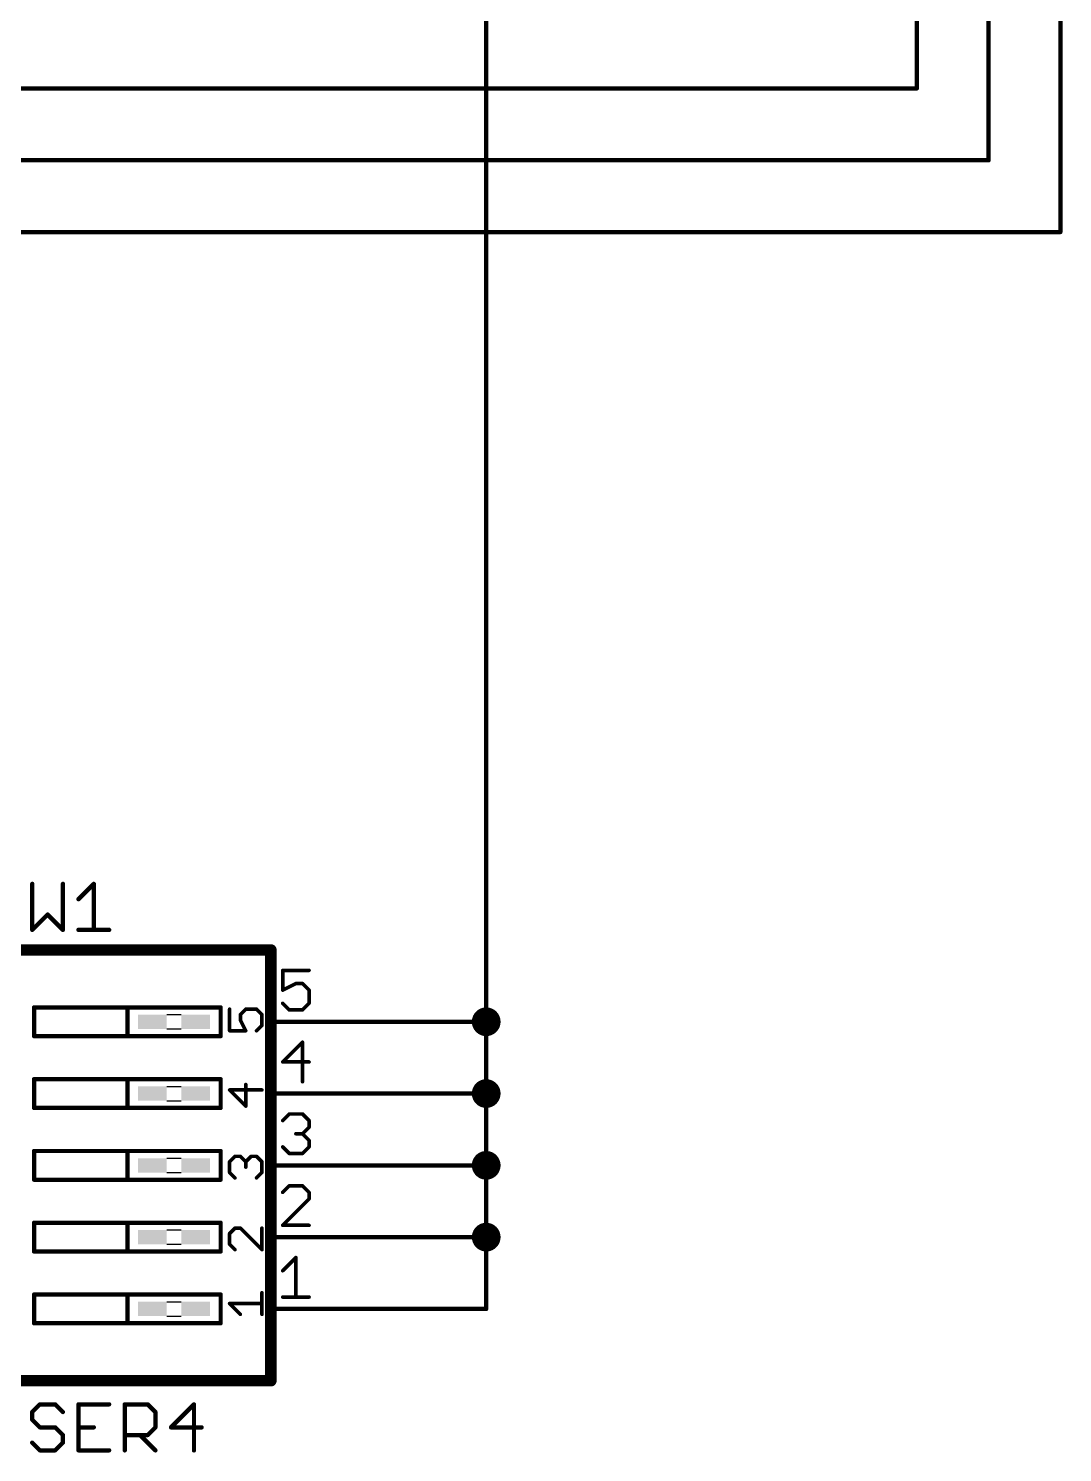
# Model space of a CAD drawing. Extents: x 6 to 173, y -6 to 152.
# Drawn here: x 57.5 to 94.1, y -5.1 to 45.3 of the extents above; entities that cross this region are included whole.
import ezdxf

# ---------------------------------------------------------------- set-up
doc = ezdxf.new("R2010")
doc.units = 0
for name, color, linetype in [('91', 94, 'CONTINUOUS'), ('94', 14, 'CONTINUOUS'), ('95', 251, 'CONTINUOUS'), ('96', 251, 'CONTINUOUS')]:
    doc.layers.add(name, color=color, linetype=linetype)

# ---------------------------------------------------------------- blocks, each defined once
blk = doc.blocks.new('RECT')
blk.add_solid([(-0.5, -0.5), (0.5, -0.5), (-0.5, 0.5), (0.5, 0.5)])

msp = doc.modelspace()

# ---------------------------------------------------------------- linework, layer by layer
at = {"layer": '91', "const_width": 0.1524}
for points in [[(88.9, 78.74), (88.9, 43.18)], [(91.44, 76.2), (91.44, 40.64)], [(93.98, 73.66), (93.98, 38.1)], [(73.66, 55.88), (73.66, 10.16)], [(88.9, 43.18), (30.48, 43.18)], [(91.44, 40.64), (27.94, 40.64)], [(93.98, 38.1), (25.4, 38.1)], [(68.58, 10.16), (73.66, 10.16)], [(73.66, 10.16), (73.66, 7.62)], [(68.58, 7.62), (73.66, 7.62)], [(73.66, 7.62), (73.66, 5.08)], [(73.66, 5.08), (68.58, 5.08)], [(73.66, 5.08), (73.66, 2.54)], [(68.58, 2.54), (73.66, 2.54)], [(73.66, 2.54), (73.66, 0)], [(73.66, 0), (68.58, 0)]]:
    msp.add_lwpolyline(points, dxfattribs=at)
at = {"layer": '91'}
for points, const_width in [([(88.8619, 43.18, 1), (88.9381, 43.18)], 0.0762), ([(88.9, 43.1419, 1), (88.9, 43.2181)], 0.0762), ([(91.4019, 40.64, 1), (91.4781, 40.64)], 0.0762), ([(91.44, 40.6019, 1), (91.44, 40.6781)], 0.0762), ([(93.9419, 38.1, 1), (94.0181, 38.1)], 0.0762), ([(93.98, 38.0619, 1), (93.98, 38.1381)], 0.0762), ([(73.66, 9.906, 1), (73.66, 10.414, 1), (73.66, 9.906)], 0.508), ([(68.58, 10.1981, 1), (68.58, 10.1219)], 0.0762), ([(73.6981, 10.16, 1), (73.6219, 10.16)], 0.0762), ([(73.6219, 10.16, 1), (73.6981, 10.16)], 0.0762), ([(73.66, 10.1219, 1), (73.66, 10.1981)], 0.0762), ([(73.66, 7.366, 1), (73.66, 7.874, 1), (73.66, 7.366)], 0.508), ([(68.58, 7.6581, 1), (68.58, 7.5819)], 0.0762), ([(73.6981, 7.62, 1), (73.6219, 7.62)], 0.0762), ([(73.6219, 7.62, 1), (73.6981, 7.62)], 0.0762), ([(73.66, 7.5819, 1), (73.66, 7.6581)], 0.0762), ([(73.66, 4.826, 1), (73.66, 5.334, 1), (73.66, 4.826)], 0.508), ([(68.58, 5.1181, 1), (68.58, 5.0419)], 0.0762), ([(73.6981, 5.08, 1), (73.6219, 5.08)], 0.0762), ([(73.6219, 5.08, 1), (73.6981, 5.08)], 0.0762), ([(73.66, 5.0419, 1), (73.66, 5.1181)], 0.0762), ([(73.66, 2.286, 1), (73.66, 2.794, 1), (73.66, 2.286)], 0.508), ([(68.58, 2.5781, 1), (68.58, 2.5019)], 0.0762), ([(73.6981, 2.54, 1), (73.6219, 2.54)], 0.0762), ([(73.6219, 2.54, 1), (73.6981, 2.54)], 0.0762), ([(73.66, 2.5019, 1), (73.66, 2.5781)], 0.0762), ([(68.58, 0.0381, 1), (68.58, -0.0381)], 0.0762), ([(73.6219, 0, 1), (73.6981, 0)], 0.0762), ([(73.66, -0.0381, 1), (73.66, 0.0381)], 0.0762)]:
    msp.add_lwpolyline(points, format="xyb", dxfattribs=dict(at, const_width=const_width))
at = {"layer": '94'}
for p, q in [((62.357, 10.414), (62.865, 10.414)), ((62.357, 9.906), (62.865, 9.906)), ((62.357, 7.874), (62.865, 7.874)), ((62.357, 7.366), (62.865, 7.366)), ((62.357, 5.334), (62.865, 5.334)), ((62.357, 4.826), (62.865, 4.826)), ((62.357, 2.794), (62.865, 2.794)), ((62.357, 2.286), (62.865, 2.286)), ((62.357, 0.254), (62.865, 0.254)), ((62.357, -0.254), (62.865, -0.254))]:
    msp.add_line(p, q, dxfattribs=at)
for points, const_width in [([(66.04, 12.7), (55.88, 12.7)], 0.4064), ([(66.04, -2.54), (66.04, 12.7)], 0.4064), ([(57.658, 10.668), (60.96, 10.668)], 0.1524), ([(57.658, 9.652), (57.658, 10.668)], 0.1524), ([(60.96, 10.668), (60.96, 9.652)], 0.1524), ([(60.96, 10.668), (64.262, 10.668)], 0.1524), ([(64.262, 10.668), (64.262, 9.652)], 0.1524), ([(64.5785, 10.6052), (64.5785, 9.8425)], 0.127), ([(64.9599, 10.4145), (65.1505, 10.6052)], 0.127), ([(65.1505, 10.6052), (65.5318, 10.6052)], 0.127), ([(65.5318, 10.6052), (65.7225, 10.4145)], 0.127), ([(64.9599, 10.2238), (64.9599, 10.4145)], 0.127), ([(65.1505, 9.8425), (64.9599, 10.2238)], 0.127), ([(65.7225, 10.0332), (65.5318, 9.8425)], 0.127), ([(65.7225, 10.4145), (65.7225, 10.0332)], 0.127), ([(68.58, 10.16), (66.04, 10.16)], 0.1524), ([(60.96, 9.652), (57.658, 9.652)], 0.1524), ([(64.262, 9.652), (60.96, 9.652)], 0.1524), ([(64.5785, 9.8425), (65.1505, 9.8425)], 0.127), ([(57.658, 8.128), (60.96, 8.128)], 0.1524), ([(57.658, 7.112), (57.658, 8.128)], 0.1524), ([(60.96, 8.128), (60.96, 7.112)], 0.1524), ([(60.96, 8.128), (64.262, 8.128)], 0.1524), ([(64.262, 8.128), (64.262, 7.112)], 0.1524), ([(65.7225, 7.7475), (64.5785, 7.7475)], 0.127), ([(64.5785, 7.7475), (65.1505, 7.1755)], 0.127), ([(65.1505, 7.1755), (65.1505, 7.9382)], 0.127), ([(68.58, 7.62), (66.04, 7.62)], 0.1524), ([(60.96, 7.112), (57.658, 7.112)], 0.1524), ([(64.262, 7.112), (60.96, 7.112)], 0.1524), ([(57.658, 5.588), (60.96, 5.588)], 0.1524), ([(57.658, 4.572), (57.658, 5.588)], 0.1524), ([(60.96, 5.588), (60.96, 4.572)], 0.1524), ([(60.96, 5.588), (64.262, 5.588)], 0.1524), ([(64.262, 5.588), (64.262, 4.572)], 0.1524), ([(64.5785, 5.2075), (64.7692, 5.3982)], 0.127), ([(64.5785, 4.8262), (64.5785, 5.2075)], 0.127), ([(64.7692, 5.3982), (64.9599, 5.3982)], 0.127), ([(64.9599, 5.3982), (65.1505, 5.2075)], 0.127), ([(65.1505, 5.2075), (65.3412, 5.3982)], 0.127), ([(65.1505, 5.2075), (65.1505, 5.0168)], 0.127), ([(65.3412, 5.3982), (65.5318, 5.3982)], 0.127), ([(65.5318, 5.3982), (65.7225, 5.2075)], 0.127), ([(65.7225, 5.2075), (65.7225, 4.8262)], 0.127), ([(68.58, 5.08), (66.04, 5.08)], 0.1524), ([(60.96, 4.572), (57.658, 4.572)], 0.1524), ([(64.262, 4.572), (60.96, 4.572)], 0.1524), ([(64.7692, 4.6355), (64.5785, 4.8262)], 0.127), ([(65.7225, 4.8262), (65.5318, 4.6355)], 0.127), ([(57.658, 3.048), (60.96, 3.048)], 0.1524), ([(57.658, 2.032), (57.658, 3.048)], 0.1524), ([(60.96, 3.048), (60.96, 2.032)], 0.1524), ([(60.96, 3.048), (64.262, 3.048)], 0.1524), ([(64.262, 3.048), (64.262, 2.032)], 0.1524), ([(64.7692, 2.8582), (64.5785, 2.6675)], 0.127), ([(64.5785, 2.6675), (64.5785, 2.2862)], 0.127), ([(64.9599, 2.8582), (64.7692, 2.8582)], 0.127), ([(65.7225, 2.0955), (64.9599, 2.8582)], 0.127), ([(65.7225, 2.8582), (65.7225, 2.0955)], 0.127), ([(68.58, 2.54), (66.04, 2.54)], 0.1524), ([(60.96, 2.032), (57.658, 2.032)], 0.1524), ([(64.262, 2.032), (60.96, 2.032)], 0.1524), ([(64.5785, 2.2862), (64.7692, 2.0955)], 0.127), ([(57.658, 0.508), (60.96, 0.508)], 0.1524), ([(57.658, -0.508), (57.658, 0.508)], 0.1524), ([(60.96, 0.508), (60.96, -0.508)], 0.1524), ([(60.96, 0.508), (64.262, 0.508)], 0.1524), ([(64.262, 0.508), (64.262, -0.508)], 0.1524), ([(65.7225, -0.1905), (65.7225, 0.5722)], 0.127), ([(64.9599, -0.1905), (64.5785, 0.1908)], 0.127), ([(64.5785, 0.1908), (65.7225, 0.1908)], 0.127), ([(68.58, 0), (66.04, 0)], 0.1524), ([(60.96, -0.508), (57.658, -0.508)], 0.1524), ([(64.262, -0.508), (60.96, -0.508)], 0.1524), ([(55.88, -2.54), (66.04, -2.54)], 0.4064)]:
    msp.add_lwpolyline(points, dxfattribs=dict(at, const_width=const_width))
for points, const_width in [([(66.1416, 12.7, 1), (65.9384, 12.7)], 0.2032), ([(66.04, 12.5984, 1), (66.04, 12.8016)], 0.2032), ([(57.658, 10.7061, 1), (57.658, 10.6299)], 0.0762), ([(57.6961, 10.668, 1), (57.6199, 10.668)], 0.0762), ([(60.9981, 10.668, 1), (60.9219, 10.668)], 0.0762), ([(60.96, 10.7061, 1), (60.96, 10.6299)], 0.0762), ([(60.96, 10.6299, 1), (60.96, 10.7061)], 0.0762), ([(64.3001, 10.668, 1), (64.2239, 10.668)], 0.0762), ([(64.262, 10.6299, 1), (64.262, 10.7061)], 0.0762), ([(64.6103, 10.6052, 1), (64.5468, 10.6052)], 0.0635), ([(65.1505, 10.6369, 1), (65.1505, 10.5734)], 0.0635), ([(65.173, 10.5827, 1), (65.1281, 10.6276)], 0.0635), ([(65.5543, 10.6276, 1), (65.5094, 10.5827)], 0.0635), ([(65.5318, 10.5734, 1), (65.5318, 10.6369)], 0.0635), ([(64.9916, 10.4145, 1), (64.9281, 10.4145)], 0.0635), ([(64.9281, 10.2238, 1), (64.9916, 10.2238)], 0.0635), ([(64.9374, 10.4369, 1), (64.9823, 10.392)], 0.0635), ([(64.9882, 10.238, 1), (64.9315, 10.2096)], 0.0635), ([(65.7542, 10.4145, 1), (65.6907, 10.4145)], 0.0635), ([(65.7, 10.392, 1), (65.745, 10.4369)], 0.0635), ([(65.745, 10.0107, 1), (65.7, 10.0556)], 0.0635), ([(66.04, 10.1981, 1), (66.04, 10.1219)], 0.0762), ([(68.58, 10.1219, 1), (68.58, 10.1981)], 0.0762), ([(57.658, 9.6901, 1), (57.658, 9.6139)], 0.0762), ([(57.6199, 9.652, 1), (57.6961, 9.652)], 0.0762), ([(60.96, 9.6901, 1), (60.96, 9.6139)], 0.0762), ([(60.9219, 9.652, 1), (60.9981, 9.652)], 0.0762), ([(60.96, 9.6139, 1), (60.96, 9.6901)], 0.0762), ([(64.2239, 9.652, 1), (64.3001, 9.652)], 0.0762), ([(64.262, 9.6139, 1), (64.262, 9.6901)], 0.0762), ([(64.5785, 9.8743, 1), (64.5785, 9.8108)], 0.0635), ([(64.5468, 9.8425, 1), (64.6103, 9.8425)], 0.0635), ([(65.1221, 9.8283, 1), (65.1789, 9.8567)], 0.0635), ([(65.1505, 9.8108, 1), (65.1505, 9.8743)], 0.0635), ([(65.5094, 9.865, 1), (65.5543, 9.82)], 0.0635), ([(65.6907, 10.0332, 1), (65.7542, 10.0332)], 0.0635), ([(57.658, 8.1661, 1), (57.658, 8.0899)], 0.0762), ([(57.6961, 8.128, 1), (57.6199, 8.128)], 0.0762), ([(60.9981, 8.128, 1), (60.9219, 8.128)], 0.0762), ([(60.96, 8.1661, 1), (60.96, 8.0899)], 0.0762), ([(60.96, 8.0899, 1), (60.96, 8.1661)], 0.0762), ([(64.3001, 8.128, 1), (64.2239, 8.128)], 0.0762), ([(64.262, 8.0899, 1), (64.262, 8.1661)], 0.0762), ([(64.5785, 7.7792, 1), (64.5785, 7.7157)], 0.0635), ([(64.601, 7.7699, 1), (64.5561, 7.725)], 0.0635), ([(65.1823, 7.9382, 1), (65.1188, 7.9382)], 0.0635), ([(65.7225, 7.7157, 1), (65.7225, 7.7792)], 0.0635), ([(66.04, 7.6581, 1), (66.04, 7.5819)], 0.0762), ([(68.58, 7.5819, 1), (68.58, 7.6581)], 0.0762), ([(57.658, 7.1501, 1), (57.658, 7.0739)], 0.0762), ([(57.6199, 7.112, 1), (57.6961, 7.112)], 0.0762), ([(60.96, 7.1501, 1), (60.96, 7.0739)], 0.0762), ([(60.9219, 7.112, 1), (60.9981, 7.112)], 0.0762), ([(60.96, 7.0739, 1), (60.96, 7.1501)], 0.0762), ([(64.2239, 7.112, 1), (64.3001, 7.112)], 0.0762), ([(64.262, 7.0739, 1), (64.262, 7.1501)], 0.0762), ([(65.1188, 7.1755, 1), (65.1823, 7.1755)], 0.0635), ([(65.1281, 7.153, 1), (65.173, 7.198)], 0.0635), ([(57.658, 5.6261, 1), (57.658, 5.5499)], 0.0762), ([(57.6961, 5.588, 1), (57.6199, 5.588)], 0.0762), ([(60.9981, 5.588, 1), (60.9219, 5.588)], 0.0762), ([(60.96, 5.6261, 1), (60.96, 5.5499)], 0.0762), ([(60.96, 5.5499, 1), (60.96, 5.6261)], 0.0762), ([(64.3001, 5.588, 1), (64.2239, 5.588)], 0.0762), ([(64.262, 5.5499, 1), (64.262, 5.6261)], 0.0762), ([(64.6103, 5.2075, 1), (64.5468, 5.2075)], 0.0635), ([(64.5561, 5.2299, 1), (64.601, 5.185)], 0.0635), ([(64.7692, 5.4299, 1), (64.7692, 5.3664)], 0.0635), ([(64.7916, 5.3757, 1), (64.7467, 5.4206)], 0.0635), ([(64.9823, 5.4206, 1), (64.9374, 5.3757)], 0.0635), ([(64.9599, 5.3664, 1), (64.9599, 5.4299)], 0.0635), ([(65.1823, 5.2075, 1), (65.1188, 5.2075)], 0.0635), ([(65.1188, 5.0168, 1), (65.1823, 5.0168)], 0.0635), ([(65.1281, 5.2299, 1), (65.173, 5.185)], 0.0635), ([(65.1281, 5.185, 1), (65.173, 5.2299)], 0.0635), ([(65.3412, 5.4299, 1), (65.3412, 5.3664)], 0.0635), ([(65.3636, 5.3757, 1), (65.3187, 5.4206)], 0.0635), ([(65.5543, 5.4206, 1), (65.5094, 5.3757)], 0.0635), ([(65.5318, 5.3664, 1), (65.5318, 5.4299)], 0.0635), ([(65.7542, 5.2075, 1), (65.6907, 5.2075)], 0.0635), ([(65.7, 5.185, 1), (65.745, 5.2299)], 0.0635), ([(66.04, 5.1181, 1), (66.04, 5.0419)], 0.0762), ([(68.58, 5.0419, 1), (68.58, 5.1181)], 0.0762), ([(57.658, 4.6101, 1), (57.658, 4.5339)], 0.0762), ([(57.6199, 4.572, 1), (57.6961, 4.572)], 0.0762), ([(60.96, 4.6101, 1), (60.96, 4.5339)], 0.0762), ([(60.9219, 4.572, 1), (60.9981, 4.572)], 0.0762), ([(60.96, 4.5339, 1), (60.96, 4.6101)], 0.0762), ([(64.2239, 4.572, 1), (64.3001, 4.572)], 0.0762), ([(64.262, 4.5339, 1), (64.262, 4.6101)], 0.0762), ([(64.601, 4.8486, 1), (64.5561, 4.8037)], 0.0635), ([(64.5468, 4.8262, 1), (64.6103, 4.8262)], 0.0635), ([(64.7467, 4.613, 1), (64.7916, 4.658)], 0.0635), ([(65.5094, 4.658, 1), (65.5543, 4.613)], 0.0635), ([(65.6907, 4.8262, 1), (65.7542, 4.8262)], 0.0635), ([(65.745, 4.8037, 1), (65.7, 4.8486)], 0.0635), ([(57.658, 3.0861, 1), (57.658, 3.0099)], 0.0762), ([(57.6961, 3.048, 1), (57.6199, 3.048)], 0.0762), ([(60.9981, 3.048, 1), (60.9219, 3.048)], 0.0762), ([(60.96, 3.0861, 1), (60.96, 3.0099)], 0.0762), ([(60.96, 3.0099, 1), (60.96, 3.0861)], 0.0762), ([(64.3001, 3.048, 1), (64.2239, 3.048)], 0.0762), ([(64.262, 3.0099, 1), (64.262, 3.0861)], 0.0762), ([(64.6103, 2.6675, 1), (64.5468, 2.6675)], 0.0635), ([(64.5561, 2.6899, 1), (64.601, 2.645)], 0.0635), ([(64.7692, 2.8899, 1), (64.7692, 2.8264)], 0.0635), ([(64.7916, 2.8357, 1), (64.7467, 2.8806)], 0.0635), ([(64.9823, 2.8806, 1), (64.9374, 2.8357)], 0.0635), ([(64.9599, 2.8264, 1), (64.9599, 2.8899)], 0.0635), ([(65.7542, 2.8582, 1), (65.6907, 2.8582)], 0.0635), ([(66.04, 2.5781, 1), (66.04, 2.5019)], 0.0762), ([(68.58, 2.5019, 1), (68.58, 2.5781)], 0.0762), ([(57.658, 2.0701, 1), (57.658, 1.9939)], 0.0762), ([(57.6199, 2.032, 1), (57.6961, 2.032)], 0.0762), ([(60.96, 2.0701, 1), (60.96, 1.9939)], 0.0762), ([(60.9219, 2.032, 1), (60.9981, 2.032)], 0.0762), ([(60.96, 1.9939, 1), (60.96, 2.0701)], 0.0762), ([(64.2239, 2.032, 1), (64.3001, 2.032)], 0.0762), ([(64.262, 1.9939, 1), (64.262, 2.0701)], 0.0762), ([(64.601, 2.3086, 1), (64.5561, 2.2637)], 0.0635), ([(64.5468, 2.2862, 1), (64.6103, 2.2862)], 0.0635), ([(64.7467, 2.073, 1), (64.7916, 2.118)], 0.0635), ([(65.6907, 2.0955, 1), (65.7542, 2.0955)], 0.0635), ([(65.7, 2.073, 1), (65.745, 2.118)], 0.0635), ([(57.658, 0.5461, 1), (57.658, 0.4699)], 0.0762), ([(57.6961, 0.508, 1), (57.6199, 0.508)], 0.0762), ([(60.9981, 0.508, 1), (60.9219, 0.508)], 0.0762), ([(60.96, 0.5461, 1), (60.96, 0.4699)], 0.0762), ([(60.96, 0.4699, 1), (60.96, 0.5461)], 0.0762), ([(64.3001, 0.508, 1), (64.2239, 0.508)], 0.0762), ([(64.262, 0.4699, 1), (64.262, 0.5461)], 0.0762), ([(65.7542, 0.5722, 1), (65.6907, 0.5722)], 0.0635), ([(64.5785, 0.2226, 1), (64.5785, 0.1591)], 0.0635), ([(64.601, 0.2133, 1), (64.5561, 0.1684)], 0.0635), ([(65.7225, 0.1591, 1), (65.7225, 0.2226)], 0.0635), ([(66.04, 0.0381, 1), (66.04, -0.0381)], 0.0762), ([(68.58, -0.0381, 1), (68.58, 0.0381)], 0.0762), ([(57.658, -0.4699, 1), (57.658, -0.5461)], 0.0762), ([(57.6199, -0.508, 1), (57.6961, -0.508)], 0.0762), ([(60.96, -0.4699, 1), (60.96, -0.5461)], 0.0762), ([(60.9219, -0.508, 1), (60.9981, -0.508)], 0.0762), ([(60.96, -0.5461, 1), (60.96, -0.4699)], 0.0762), ([(64.2239, -0.508, 1), (64.3001, -0.508)], 0.0762), ([(64.262, -0.5461, 1), (64.262, -0.4699)], 0.0762), ([(64.9374, -0.213, 1), (64.9823, -0.168)], 0.0635), ([(65.6907, -0.1905, 1), (65.7542, -0.1905)], 0.0635), ([(65.9384, -2.54, 1), (66.1416, -2.54)], 0.2032), ([(66.04, -2.6416, 1), (66.04, -2.4384)], 0.2032)]:
    msp.add_lwpolyline(points, format="xyb", dxfattribs=dict(at, const_width=const_width))
at = {"layer": '95'}
for points, const_width in [([(57.5934, 15.0382), (57.5934, 13.4112)], 0.1524), ([(58.678, 13.4112), (58.678, 15.0382)], 0.1524), ([(59.2305, 14.4959), (59.7728, 15.0382)], 0.1524), ([(59.7728, 15.0382), (59.7728, 13.4112)], 0.1524), ([(57.5934, 13.4112), (58.1357, 13.9535)], 0.1524), ([(58.1357, 13.9535), (58.678, 13.4112)], 0.1524), ([(59.2305, 13.4112), (60.3152, 13.4112)], 0.1524), ([(67.3912, 11.9773), (66.4591, 11.9773)], 0.127), ([(66.4591, 11.9773), (66.4591, 11.2782)], 0.127), ([(66.4591, 11.2782), (66.9252, 11.5112)], 0.127), ([(66.9252, 11.5112), (67.1582, 11.5112)], 0.127), ([(67.1582, 11.5112), (67.3912, 11.2782)], 0.127), ([(67.3912, 11.2782), (67.3912, 10.8121)], 0.127), ([(66.6921, 10.5791), (66.4591, 10.8121)], 0.127), ([(67.1582, 10.5791), (66.6921, 10.5791)], 0.127), ([(67.3912, 10.8121), (67.1582, 10.5791)], 0.127), ([(67.1582, 9.4373), (66.4591, 8.7382)], 0.127), ([(67.1582, 8.0391), (67.1582, 9.4373)], 0.127), ([(66.4591, 8.7382), (67.3912, 8.7382)], 0.127), ([(66.4591, 6.6643), (66.6921, 6.8973)], 0.127), ([(66.6921, 6.8973), (67.1582, 6.8973)], 0.127), ([(67.1582, 6.8973), (67.3912, 6.6643)], 0.127), ([(67.3912, 6.6643), (67.3912, 6.4312)], 0.127), ([(67.1582, 6.1982), (66.9252, 6.1982)], 0.127), ([(67.3912, 6.4312), (67.1582, 6.1982)], 0.127), ([(67.1582, 6.1982), (67.3912, 5.9652)], 0.127), ([(66.6921, 5.4991), (66.4591, 5.7321)], 0.127), ([(67.1582, 5.4991), (66.6921, 5.4991)], 0.127), ([(67.3912, 5.7321), (67.1582, 5.4991)], 0.127), ([(67.3912, 5.9652), (67.3912, 5.7321)], 0.127), ([(66.6921, 4.3573), (66.4591, 4.1243)], 0.127), ([(67.1582, 4.3573), (66.6921, 4.3573)], 0.127), ([(67.3912, 4.1243), (67.1582, 4.3573)], 0.127), ([(67.3912, 3.8912), (67.3912, 4.1243)], 0.127), ([(66.4591, 2.9591), (67.3912, 3.8912)], 0.127), ([(67.3912, 2.9591), (66.4591, 2.9591)], 0.127), ([(66.4591, 1.3512), (66.9252, 1.8173)], 0.127), ([(66.9252, 1.8173), (66.9252, 0.4191)], 0.127), ([(66.4591, 0.4191), (67.3912, 0.4191)], 0.127)]:
    msp.add_lwpolyline(points, dxfattribs=dict(at, const_width=const_width))
for points, const_width in [([(57.6315, 15.0382, 1), (57.5553, 15.0382)], 0.0762), ([(58.7161, 15.0382, 1), (58.6399, 15.0382)], 0.0762), ([(59.8109, 15.0382, 1), (59.7347, 15.0382)], 0.0762), ([(59.7998, 15.0112, 1), (59.7459, 15.0651)], 0.0762), ([(59.2036, 14.5228, 1), (59.2575, 14.4689)], 0.0762), ([(58.1626, 13.9805, 1), (58.1087, 13.9266)], 0.0762), ([(58.1626, 13.9266, 1), (58.1087, 13.9805)], 0.0762), ([(57.5664, 13.4381, 1), (57.6203, 13.3843)], 0.0762), ([(57.5553, 13.4112, 1), (57.6315, 13.4112)], 0.0762), ([(58.6399, 13.4112, 1), (58.7161, 13.4112)], 0.0762), ([(58.6511, 13.3843, 1), (58.705, 13.4381)], 0.0762), ([(59.2305, 13.4493, 1), (59.2305, 13.3731)], 0.0762), ([(59.7347, 13.4112, 1), (59.8109, 13.4112)], 0.0762), ([(60.3152, 13.3731, 1), (60.3152, 13.4493)], 0.0762), ([(66.4591, 12.009, 1), (66.4591, 11.9455)], 0.0635), ([(66.4909, 11.9773, 1), (66.4274, 11.9773)], 0.0635), ([(67.3912, 11.9455, 1), (67.3912, 12.009)], 0.0635), ([(66.4449, 11.3066, 1), (66.4733, 11.2498)], 0.0635), ([(66.4274, 11.2782, 1), (66.4909, 11.2782)], 0.0635), ([(66.9252, 11.543, 1), (66.9252, 11.4795)], 0.0635), ([(66.9394, 11.4828, 1), (66.911, 11.5396)], 0.0635), ([(67.1806, 11.5337, 1), (67.1357, 11.4888)], 0.0635), ([(67.1582, 11.4795, 1), (67.1582, 11.543)], 0.0635), ([(67.423, 11.2782, 1), (67.3595, 11.2782)], 0.0635), ([(67.3688, 11.2557, 1), (67.4137, 11.3006)], 0.0635), ([(66.4816, 10.8346, 1), (66.4366, 10.7897)], 0.0635), ([(66.6921, 10.6109, 1), (66.6921, 10.5473)], 0.0635), ([(66.6697, 10.5566, 1), (66.7146, 10.6016)], 0.0635), ([(67.1357, 10.6016, 1), (67.1806, 10.5566)], 0.0635), ([(67.1582, 10.5473, 1), (67.1582, 10.6109)], 0.0635), ([(67.3595, 10.8121, 1), (67.423, 10.8121)], 0.0635), ([(67.4137, 10.7897, 1), (67.3688, 10.8346)], 0.0635), ([(67.1899, 9.4373, 1), (67.1264, 9.4373)], 0.0635), ([(67.1806, 9.4148, 1), (67.1357, 9.4597)], 0.0635), ([(66.4591, 8.7699, 1), (66.4591, 8.7064)], 0.0635), ([(66.4366, 8.7606, 1), (66.4816, 8.7157)], 0.0635), ([(67.3912, 8.7064, 1), (67.3912, 8.7699)], 0.0635), ([(67.1264, 8.0391, 1), (67.1899, 8.0391)], 0.0635), ([(66.4366, 6.6867, 1), (66.4816, 6.6418)], 0.0635), ([(66.6921, 6.929, 1), (66.6921, 6.8655)], 0.0635), ([(66.7146, 6.8748, 1), (66.6697, 6.9197)], 0.0635), ([(67.1806, 6.9197, 1), (67.1357, 6.8748)], 0.0635), ([(67.1582, 6.8655, 1), (67.1582, 6.929)], 0.0635), ([(67.423, 6.6643, 1), (67.3595, 6.6643)], 0.0635), ([(67.3688, 6.6418, 1), (67.4137, 6.6867)], 0.0635), ([(66.9252, 6.2299, 1), (66.9252, 6.1664)], 0.0635), ([(67.1806, 6.2206, 1), (67.1357, 6.1757)], 0.0635), ([(67.1357, 6.2206, 1), (67.1806, 6.1757)], 0.0635), ([(67.1582, 6.1664, 1), (67.1582, 6.2299)], 0.0635), ([(67.3595, 6.4312, 1), (67.423, 6.4312)], 0.0635), ([(67.4137, 6.4088, 1), (67.3688, 6.4537)], 0.0635), ([(66.4816, 5.7546, 1), (66.4366, 5.7097)], 0.0635), ([(66.6921, 5.5309, 1), (66.6921, 5.4674)], 0.0635), ([(66.6697, 5.4766, 1), (66.7146, 5.5216)], 0.0635), ([(67.1357, 5.5216, 1), (67.1806, 5.4766)], 0.0635), ([(67.1582, 5.4674, 1), (67.1582, 5.5309)], 0.0635), ([(67.423, 5.9652, 1), (67.3595, 5.9652)], 0.0635), ([(67.3595, 5.7321, 1), (67.423, 5.7321)], 0.0635), ([(67.3688, 5.9427, 1), (67.4137, 5.9876)], 0.0635), ([(67.4137, 5.7097, 1), (67.3688, 5.7546)], 0.0635), ([(66.4366, 4.1467, 1), (66.4816, 4.1018)], 0.0635), ([(66.6921, 4.389, 1), (66.6921, 4.3255)], 0.0635), ([(66.7146, 4.3348, 1), (66.6697, 4.3797)], 0.0635), ([(67.1806, 4.3797, 1), (67.1357, 4.3348)], 0.0635), ([(67.1582, 4.3255, 1), (67.1582, 4.389)], 0.0635), ([(67.423, 4.1243, 1), (67.3595, 4.1243)], 0.0635), ([(67.3688, 4.1018, 1), (67.4137, 4.1467)], 0.0635), ([(67.3595, 3.8912, 1), (67.423, 3.8912)], 0.0635), ([(67.4137, 3.8688, 1), (67.3688, 3.9137)], 0.0635), ([(66.4366, 2.9816, 1), (66.4816, 2.9366)], 0.0635), ([(66.4591, 2.9909, 1), (66.4591, 2.9274)], 0.0635), ([(67.3912, 2.9274, 1), (67.3912, 2.9909)], 0.0635), ([(66.9569, 1.8173, 1), (66.8934, 1.8173)], 0.0635), ([(66.9476, 1.7948, 1), (66.9027, 1.8397)], 0.0635), ([(66.4366, 1.3737, 1), (66.4816, 1.3288)], 0.0635), ([(66.4591, 0.4509, 1), (66.4591, 0.3874)], 0.0635), ([(66.8934, 0.4191, 1), (66.9569, 0.4191)], 0.0635), ([(67.3912, 0.3874, 1), (67.3912, 0.4509)], 0.0635)]:
    msp.add_lwpolyline(points, format="xyb", dxfattribs=dict(at, const_width=const_width))
at = {"layer": '96', "const_width": 0.1524}
for points in [[(57.8645, -3.3768), (57.5934, -3.648)], [(58.4069, -3.3768), (57.8645, -3.3768)], [(58.678, -3.648), (58.4069, -3.3768)], [(60.3152, -3.3768), (59.2305, -3.3768)], [(59.2305, -3.3768), (59.2305, -5.0038)], [(60.8677, -5.0038), (60.8677, -3.3768)], [(60.8677, -3.3768), (61.6812, -3.3768)], [(61.6812, -3.3768), (61.9523, -3.648)], [(63.3183, -3.3768), (62.5048, -4.1903)], [(63.3183, -5.0038), (63.3183, -3.3768)], [(57.5934, -3.648), (57.5934, -3.9191)], [(57.5934, -3.9191), (57.8645, -4.1903)], [(61.9523, -3.648), (61.9523, -4.1903)], [(57.8645, -4.1903), (58.4069, -4.1903)], [(58.4069, -4.1903), (58.678, -4.4615)], [(58.678, -4.4615), (58.678, -4.7326)], [(59.2305, -4.1903), (59.7728, -4.1903)], [(61.6812, -4.4615), (60.8677, -4.4615)], [(61.41, -4.4615), (61.9523, -5.0038)], [(61.9523, -4.1903), (61.6812, -4.4615)], [(62.5048, -4.1903), (63.5895, -4.1903)], [(57.8645, -5.0038), (57.5934, -4.7326)], [(58.4069, -5.0038), (57.8645, -5.0038)], [(58.678, -4.7326), (58.4069, -5.0038)], [(59.2305, -5.0038), (60.3152, -5.0038)]]:
    msp.add_lwpolyline(points, dxfattribs=at)
at = {"layer": '96', "const_width": 0.0762}
for points in [[(57.8645, -3.3387, 1), (57.8645, -3.4149)], [(57.8915, -3.4038, 1), (57.8376, -3.3499)], [(58.4338, -3.3499, 1), (58.3799, -3.4038)], [(58.4069, -3.4149, 1), (58.4069, -3.3387)], [(59.2305, -3.3387, 1), (59.2305, -3.4149)], [(59.2686, -3.3768, 1), (59.1924, -3.3768)], [(60.3152, -3.4149, 1), (60.3152, -3.3387)], [(60.9058, -3.3768, 1), (60.8296, -3.3768)], [(60.8677, -3.3387, 1), (60.8677, -3.4149)], [(61.7081, -3.3499, 1), (61.6542, -3.4038)], [(61.6812, -3.4149, 1), (61.6812, -3.3387)], [(63.3564, -3.3768, 1), (63.2802, -3.3768)], [(63.3453, -3.4038, 1), (63.2914, -3.3499)], [(57.5664, -3.621, 1), (57.6203, -3.6749)], [(57.6203, -3.8922, 1), (57.5664, -3.9461)], [(57.6315, -3.648, 1), (57.5553, -3.648)], [(57.5553, -3.9191, 1), (57.6315, -3.9191)], [(58.6511, -3.6749, 1), (58.705, -3.621)], [(61.9904, -3.648, 1), (61.9142, -3.648)], [(61.9254, -3.6749, 1), (61.9793, -3.621)], [(57.8645, -4.1522, 1), (57.8645, -4.2284)], [(57.8376, -4.2172, 1), (57.8915, -4.1634)], [(58.4338, -4.1634, 1), (58.3799, -4.2172)], [(58.4069, -4.2284, 1), (58.4069, -4.1522)], [(58.7161, -4.4615, 1), (58.6399, -4.4615)], [(58.6511, -4.4884, 1), (58.705, -4.4345)], [(59.2305, -4.1522, 1), (59.2305, -4.2284)], [(59.7728, -4.2284, 1), (59.7728, -4.1522)], [(60.8677, -4.4234, 1), (60.8677, -4.4996)], [(61.4369, -4.4345, 1), (61.3831, -4.4884)], [(61.6542, -4.4345, 1), (61.7081, -4.4884)], [(61.6812, -4.4996, 1), (61.6812, -4.4234)], [(61.9142, -4.1903, 1), (61.9904, -4.1903)], [(61.9793, -4.2172, 1), (61.9254, -4.1634)], [(62.5048, -4.1522, 1), (62.5048, -4.2284)], [(62.4779, -4.1634, 1), (62.5318, -4.2172)], [(63.5895, -4.2284, 1), (63.5895, -4.1522)], [(57.6203, -4.7057, 1), (57.5664, -4.7596)], [(57.8645, -4.9657, 1), (57.8645, -5.0419)], [(57.8376, -5.0307, 1), (57.8915, -4.9769)], [(58.3799, -4.9769, 1), (58.4338, -5.0307)], [(58.4069, -5.0419, 1), (58.4069, -4.9657)], [(58.6399, -4.7326, 1), (58.7161, -4.7326)], [(58.705, -4.7596, 1), (58.6511, -4.7057)], [(59.2305, -4.9657, 1), (59.2305, -5.0419)], [(59.1924, -5.0038, 1), (59.2686, -5.0038)], [(60.3152, -5.0419, 1), (60.3152, -4.9657)], [(60.8296, -5.0038, 1), (60.9058, -5.0038)], [(61.9254, -5.0307, 1), (61.9793, -4.9769)], [(63.2802, -5.0038, 1), (63.3564, -5.0038)]]:
    msp.add_lwpolyline(points, format="xyb", dxfattribs=at)

# ---------------------------------------------------------------- block references
at = {"layer": '94', "xscale": 1.016, "yscale": 0.508}
for p in [(61.849, 10.16), (63.373, 10.16), (63.373, 10.16), (61.849, 7.62), (63.373, 7.62), (61.849, 5.08), (63.373, 5.08), (61.849, 2.54), (63.373, 2.54), (61.849, 0), (63.373, 0)]:
    msp.add_blockref('RECT', p, dxfattribs=at)

doc.saveas('drawing.dxf')
